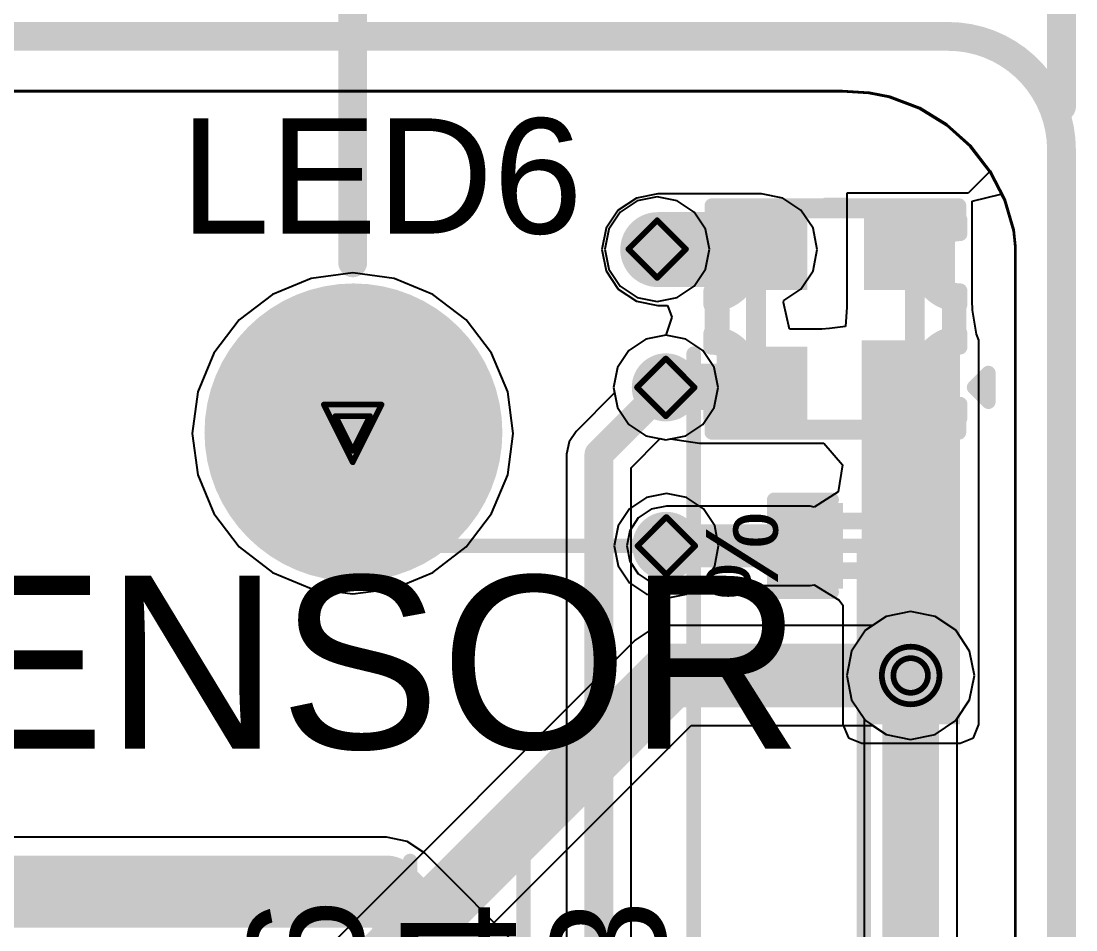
# Model space of a CAD drawing. Header units: millimetres. Extents: x -16 to 330, y -45 to 150.
# Drawn here: x 87.08 to 96.38, y 68.62 to 76.63 of the extents above; entities that cross this region are included whole.
import ezdxf

# ---------------------------------------------------------------- set-up
doc = ezdxf.new("R2010")
doc.units = ezdxf.units.MM
for name, color, linetype in [('BottomLayer', 5, 'Continuous'), ('BottomSolder', 6, 'Continuous'), ('DrillDrawing', 1, 'Continuous'), ('Mechanical1', 6, 'Continuous'), ('Mechanical13', 56, 'Continuous'), ('Mechanical2', 216, 'Continuous'), ('MidLayer1', 16, 'Continuous'), ('MidLayer2', 76, 'Continuous'), ('MultiLayer', 9, 'Continuous'), ('PadHoleLayer', 156, 'Continuous'), ('TopLayer', 1, 'Continuous'), ('TopOverlay', 2, 'Continuous'), ('TopPaste', 8, 'Continuous'), ('TopSolder', 216, 'Continuous'), ('ViaHoleLayer', 16, 'Continuous')]:
    doc.layers.add(name, color=color, linetype=linetype)
doc.styles.add('Arial', font='arial.ttf', dxfattribs={"height": 0.2})

# ---------------------------------------------------------------- blocks, each defined once
blk = doc.blocks.new('SK6812_EC20_141')
at = {"layer": 'TopLayer'}
for points in [[(-1.05, 0.95), (-0.25, 0.95), (-0.25, 0.25), (-1.05, 0.25)], [(0.25, 0.95), (1.05, 0.95), (1.05, 0.25), (0.25, 0.25)], [(-1.05, -0.25), (-0.25, -0.25), (-0.25, -0.95), (-1.05, -0.95)], [(0.25, -0.25), (1.05, -0.25), (1.05, -0.95), (0.25, -0.95)]]:
    blk.add_hatch(color=1, dxfattribs=at).paths.add_polyline_path(points)
at = {"layer": 'TopPaste'}
for points in [[(-1.05, 0.95), (-0.25, 0.95), (-0.25, 0.25), (-1.05, 0.25)], [(0.25, 0.95), (1.05, 0.95), (1.05, 0.25), (0.25, 0.25)], [(-1.05, -0.25), (-0.25, -0.25), (-0.25, -0.95), (-1.05, -0.95)], [(0.25, -0.25), (1.05, -0.25), (1.05, -0.95), (0.25, -0.95)]]:
    blk.add_hatch(color=8, dxfattribs=at).paths.add_polyline_path(points)
at = {"layer": 'TopSolder'}
for points in [[(-1.05, 0.95), (-0.25, 0.95), (-0.25, 0.25), (-1.05, 0.25)], [(0.25, 0.95), (1.05, 0.95), (1.05, 0.25), (0.25, 0.25)], [(-1.05, -0.25), (-0.25, -0.25), (-0.25, -0.95), (-1.05, -0.95)], [(0.25, -0.25), (1.05, -0.25), (1.05, -0.95), (0.25, -0.95)]]:
    blk.add_hatch(color=216, dxfattribs=at).paths.add_polyline_path(points)
at = {"layer": 'TopOverlay', "const_width": 0.127}
for points in [[(-0.0856, 1), (0.0762, 1)], [(-1, -0.0856), (-1, 0.0762)], [(1, -0.0856), (1, 0.0762)], [(1.2192, -0.6096), (1.3462, -0.4826)], [(1.3462, -0.7366), (1.3462, -0.4826)], [(1.2192, -0.6096), (1.3462, -0.7366)], [(-0.0856, -1), (0.0762, -1)]]:
    blk.add_lwpolyline(points, dxfattribs=at)
at = {"layer": 'TopOverlay', "const_width": 0.0635}
for points in [[(-0.1174, 1, 1), (-0.0539, 1, 1)], [(0.0445, 1, 1), (0.108, 1, 1)], [(-1.0317, 0.0762, 1), (-0.9682, 0.0762, 1)], [(0.9682, 0.0762, 1), (1.0317, 0.0762, 1)], [(-1.0317, -0.0856, 1), (-0.9682, -0.0856, 1)], [(0.9682, -0.0856, 1), (1.0317, -0.0856, 1)], [(1.3144, -0.4826, 1), (1.378, -0.4826, 1)], [(1.3144, -0.4826, 1), (1.378, -0.4826, 1)], [(1.1874, -0.6096, 1), (1.251, -0.6096, 1)], [(1.1874, -0.6096, 1), (1.251, -0.6096, 1)], [(1.3144, -0.7366, 1), (1.378, -0.7366, 1)], [(1.3144, -0.7366, 1), (1.378, -0.7366, 1)], [(-0.1174, -1, 1), (-0.0539, -1, 1)], [(0.0445, -1, 1), (0.108, -1, 1)]]:
    blk.add_lwpolyline(points, format="xyb", close=True, dxfattribs=at)
blk = doc.blocks.new('C___0402_155')
at = {"layer": 'TopLayer'}
for points in [[(-0.6985, -0.3175), (-0.6985, 0.3175), (-0.2413, 0.3175), (-0.2413, -0.3175)], [(0.2413, -0.3175), (0.2413, 0.3175), (0.6985, 0.3175), (0.6985, -0.3175)]]:
    blk.add_hatch(color=1, dxfattribs=at).paths.add_polyline_path(points)
at = {"layer": 'TopPaste'}
for points in [[(-0.6985, -0.3175), (-0.6985, 0.3175), (-0.2413, 0.3175), (-0.2413, -0.3175)], [(0.2413, -0.3175), (0.2413, 0.3175), (0.6985, 0.3175), (0.6985, -0.3175)]]:
    blk.add_hatch(color=8, dxfattribs=at).paths.add_polyline_path(points)
at = {"layer": 'TopSolder'}
for points in [[(-0.7585, -0.3775), (-0.7585, 0.3775), (-0.1813, 0.3775), (-0.1813, -0.3775)], [(0.1813, -0.3775), (0.1813, 0.3775), (0.7585, 0.3775), (0.7585, -0.3775)]]:
    blk.add_hatch(color=216, dxfattribs=at).paths.add_polyline_path(points)
at = {"layer": 'TopOverlay', "const_width": 0.127}
for points in [[(-0.7874, 0.4064), (-0.7874, -0.4064)], [(-0.2794, 0.4064), (-0.7874, 0.4064)], [(0.7874, 0.4064), (0.2794, 0.4064)], [(0.7874, 0.4064), (0.7874, -0.4064)], [(-0.2794, -0.4064), (-0.7874, -0.4064)], [(0.7874, -0.4064), (0.2794, -0.4064)]]:
    blk.add_lwpolyline(points, dxfattribs=at)
at = {"layer": 'TopOverlay', "const_width": 0.0635}
for points in [[(-0.8191, 0.4064, 1), (-0.7556, 0.4064, 1)], [(-0.8191, 0.4064, 1), (-0.7556, 0.4064, 1)], [(-0.3111, 0.4064, 1), (-0.2477, 0.4064, 1)], [(0.2477, 0.4064, 1), (0.3111, 0.4064, 1)], [(0.7556, 0.4064, 1), (0.8191, 0.4064, 1)], [(0.7556, 0.4064, 1), (0.8191, 0.4064, 1)], [(-0.8191, -0.4064, 1), (-0.7556, -0.4064, 1)], [(-0.8191, -0.4064, 1), (-0.7556, -0.4064, 1)], [(-0.3111, -0.4064, 1), (-0.2477, -0.4064, 1)], [(0.2477, -0.4064, 1), (0.3111, -0.4064, 1)], [(0.7556, -0.4064, 1), (0.8191, -0.4064, 1)], [(0.7556, -0.4064, 1), (0.8191, -0.4064, 1)]]:
    blk.add_lwpolyline(points, format="xyb", close=True, dxfattribs=at)

msp = doc.modelspace()

# ---------------------------------------------------------------- hatches: boundary and pattern name
at = {"layer": 'BottomLayer'}
h = msp.add_hatch(color=5, dxfattribs=at)
edge = h.paths.add_edge_path()
edge.add_arc((92.6846, 74.6252), 0.3, 0, 360)
h = msp.add_hatch(color=5, dxfattribs=at)
edge = h.paths.add_edge_path()
edge.add_arc((90, 73), 1.25, 0, 360)
h = msp.add_hatch(color=5, dxfattribs=at)
edge = h.paths.add_edge_path()
edge.add_arc((92.7608, 73.406), 0.3, 0, 360)
h = msp.add_hatch(color=5, dxfattribs=at)
edge = h.paths.add_edge_path()
edge.add_arc((92.7656, 72.0088), 0.3, 0, 360)
h = msp.add_hatch(color=5, dxfattribs=at)
edge = h.paths.add_edge_path()
edge.add_arc((94.9198, 70.866), 0.4, 0, 360)
at = {"layer": 'BottomSolder'}
h = msp.add_hatch(color=6, dxfattribs=at)
edge = h.paths.add_edge_path()
edge.add_arc((92.6846, 74.6252), 0.15, 0, 360)
h = msp.add_hatch(color=6, dxfattribs=at)
edge = h.paths.add_edge_path()
edge.add_arc((90, 73), 1.25, 0, 360)
h = msp.add_hatch(color=6, dxfattribs=at)
edge = h.paths.add_edge_path()
edge.add_arc((92.7608, 73.406), 0.15, 0, 360)
h = msp.add_hatch(color=6, dxfattribs=at)
edge = h.paths.add_edge_path()
edge.add_arc((92.7656, 72.0088), 0.15, 0, 360)
h = msp.add_hatch(color=6, dxfattribs=at)
edge = h.paths.add_edge_path()
edge.add_arc((94.9198, 70.866), 0.2, 0, 360)
at = {"layer": 'MidLayer1'}
h = msp.add_hatch(color=16, dxfattribs=at)
edge = h.paths.add_edge_path()
edge.add_arc((92.6846, 74.6252), 0.3, 0, 360)
h = msp.add_hatch(color=16, dxfattribs=at)
edge = h.paths.add_edge_path()
edge.add_arc((90, 73), 1.25, 0, 360)
h = msp.add_hatch(color=16, dxfattribs=at)
edge = h.paths.add_edge_path()
edge.add_arc((92.7608, 73.406), 0.3, 0, 360)
h = msp.add_hatch(color=16, dxfattribs=at)
edge = h.paths.add_edge_path()
edge.add_arc((92.7656, 72.0088), 0.3, 0, 360)
h = msp.add_hatch(color=16, dxfattribs=at)
edge = h.paths.add_edge_path()
edge.add_arc((94.9198, 70.866), 0.4, 0, 360)
at = {"layer": 'MidLayer2'}
h = msp.add_hatch(color=76, dxfattribs=at)
edge = h.paths.add_edge_path()
edge.add_arc((92.6846, 74.6252), 0.3, 0, 360)
h = msp.add_hatch(color=76, dxfattribs=at)
edge = h.paths.add_edge_path()
edge.add_arc((90, 73), 1.25, 0, 360)
h = msp.add_hatch(color=76, dxfattribs=at)
edge = h.paths.add_edge_path()
edge.add_arc((92.7608, 73.406), 0.3, 0, 360)
h = msp.add_hatch(color=76, dxfattribs=at)
edge = h.paths.add_edge_path()
edge.add_arc((92.7656, 72.0088), 0.3, 0, 360)
h = msp.add_hatch(color=76, dxfattribs=at)
edge = h.paths.add_edge_path()
edge.add_arc((94.9198, 70.866), 0.4, 0, 360)
at = {"layer": 'MultiLayer'}
h = msp.add_hatch(color=9, dxfattribs=at)
edge = h.paths.add_edge_path()
edge.add_arc((90, 73), 1.25, 0, 360)
at = {"layer": 'PadHoleLayer'}
h = msp.add_hatch(color=156, dxfattribs=at)
edge = h.paths.add_edge_path()
edge.add_arc((90, 73), 1.25, 0, 360)
at = {"layer": 'TopLayer'}
h = msp.add_hatch(color=1, dxfattribs=at)
edge = h.paths.add_edge_path()
edge.add_arc((92.6846, 74.6252), 0.3, 0, 360)
h = msp.add_hatch(color=1, dxfattribs=at)
edge = h.paths.add_edge_path()
edge.add_arc((90, 73), 1.25, 0, 360)
msp.add_hatch(color=1, dxfattribs=at).paths.add_polyline_path([(94.488, 70.4342), (95.3562, 70.4342), (95.3562, 73.8213), (94.488, 73.8213)])
h = msp.add_hatch(color=1, dxfattribs=at)
edge = h.paths.add_edge_path()
edge.add_arc((92.7608, 73.406), 0.3, 0, 360)
h = msp.add_hatch(color=1, dxfattribs=at)
edge = h.paths.add_edge_path()
edge.add_arc((92.7656, 72.0088), 0.3, 0, 360)
h = msp.add_hatch(color=1, dxfattribs=at)
edge = h.paths.add_edge_path()
edge.add_arc((94.9198, 70.866), 0.4, 0, 360)
at = {"layer": 'TopSolder'}
h = msp.add_hatch(color=216, dxfattribs=at)
edge = h.paths.add_edge_path()
edge.add_arc((92.6846, 74.6252), 0.15, 0, 360)
h = msp.add_hatch(color=216, dxfattribs=at)
edge = h.paths.add_edge_path()
edge.add_arc((90, 73), 1.25, 0, 360)
h = msp.add_hatch(color=216, dxfattribs=at)
edge = h.paths.add_edge_path()
edge.add_arc((92.7608, 73.406), 0.15, 0, 360)
h = msp.add_hatch(color=216, dxfattribs=at)
edge = h.paths.add_edge_path()
edge.add_arc((92.7656, 72.0088), 0.15, 0, 360)
h = msp.add_hatch(color=216, dxfattribs=at)
edge = h.paths.add_edge_path()
edge.add_arc((94.9198, 70.866), 0.2, 0, 360)
at = {"layer": 'ViaHoleLayer'}
h = msp.add_hatch(color=16, dxfattribs=at)
edge = h.paths.add_edge_path()
edge.add_arc((92.6846, 74.6252), 0.15, 0, 360)
h = msp.add_hatch(color=16, dxfattribs=at)
edge = h.paths.add_edge_path()
edge.add_arc((92.7608, 73.406), 0.15, 0, 360)
h = msp.add_hatch(color=16, dxfattribs=at)
edge = h.paths.add_edge_path()
edge.add_arc((92.7656, 72.0088), 0.15, 0, 360)
h = msp.add_hatch(color=16, dxfattribs=at)
edge = h.paths.add_edge_path()
edge.add_arc((94.9198, 70.866), 0.2, 0, 360)

# ---------------------------------------------------------------- linework, layer by layer
at = {"layer": 'BottomLayer'}
for p, q in [((17.2719, 76.0245), (94.3193, 76.0245)), ((94.3193, 76.0245), (94.3193, 76.0245)), ((94.3193, 76.0245), (94.3193, 76.0245)), ((94.3193, 76.0245), (94.3194, 76.0245)), ((94.3194, 76.0245), (94.5534, 76.0073)), ((94.5534, 76.0073), (94.7369, 75.9733)), ((94.7369, 75.9733), (94.9997, 75.8726)), ((94.9997, 75.8726), (95.2399, 75.7258)), ((95.2399, 75.7258), (95.4493, 75.5378)), ((95.4493, 75.5378), (95.6211, 75.3148)), ((95.6211, 75.3148), (95.7494, 75.0643)), ((95.7494, 75.0643), (95.8301, 74.7946)), ((95.8301, 74.7946), (95.8452, 74.6547)), ((95.8452, 74.6547), (95.8356, -11.4912)), ((90, 74.4145), (89.6339, 74.3663)), ((90.3661, 74.3663), (90, 74.4145)), ((89.6339, 74.3663), (89.2928, 74.225)), ((90.7073, 74.225), (90.3661, 74.3663)), ((89.2928, 74.225), (88.9998, 74.0002)), ((91.0002, 74.0002), (90.7073, 74.225)), ((88.9998, 74.0002), (88.775, 73.7072)), ((91.225, 73.7072), (91.0002, 74.0002)), ((92.7608, 73.8673), (92.5843, 73.8322)), ((92.9373, 73.8322), (92.7608, 73.8673)), ((92.5843, 73.8322), (92.4346, 73.7322)), ((93.0869, 73.7322), (92.9373, 73.8322)), ((88.775, 73.7072), (88.6337, 73.3661)), ((91.3663, 73.3661), (91.225, 73.7072)), ((92.4346, 73.7322), (92.3346, 73.5825)), ((93.1869, 73.5825), (93.0869, 73.7322)), ((92.3346, 73.5825), (92.2995, 73.406)), ((93.222, 73.406), (93.1869, 73.5825)), ((92.2995, 73.406), (92.3092, 73.3573)), ((93.1869, 73.2295), (93.222, 73.406)), ((88.6337, 73.3661), (88.5855, 73)), ((91.4145, 73), (91.3663, 73.3661)), ((92.3092, 73.3573), (91.9692, 73.0172)), ((93.0869, 73.0798), (93.1869, 73.2295)), ((91.9692, 73.0172), (91.9074, 72.9248)), ((92.9373, 72.9799), (93.0869, 73.0798)), ((88.5855, 73), (88.6337, 72.6339)), ((91.3663, 72.6339), (91.4145, 73)), ((91.9074, 72.9248), (91.8857, 72.8158)), ((92.4555, 72.6978), (92.7121, 72.9544)), ((92.7121, 72.9544), (92.7608, 72.9447)), ((92.7608, 72.9447), (92.9373, 72.9799)), ((91.8857, 72.8158), (91.8857, 72.8158)), ((91.8857, 72.8158), (91.8857, 61.174)), ((92.4555, 61.292), (92.4555, 72.6978)), ((88.6337, 72.6339), (88.775, 72.2927)), ((91.225, 72.2927), (91.3663, 72.6339)), ((88.775, 72.2927), (88.9998, 71.9998)), ((91.0002, 71.9998), (91.225, 72.2927)), ((88.9998, 71.9998), (89.2928, 71.775)), ((90.7073, 71.775), (91.0002, 71.9998)), ((89.2928, 71.775), (89.6339, 71.6337)), ((90.3661, 71.6337), (90.7073, 71.775)), ((89.6339, 71.6337), (90, 71.5855)), ((90, 71.5855), (90.3661, 71.6337)), ((94.7043, 71.3864), (94.5215, 71.2643)), ((94.9198, 71.4292), (94.7043, 71.3864)), ((95.1353, 71.3864), (94.9198, 71.4292)), ((95.318, 71.2643), (95.1353, 71.3864)), ((94.5215, 71.2643), (94.3994, 71.0815)), ((95.4401, 71.0815), (95.318, 71.2643)), ((94.3994, 71.0815), (94.3566, 70.866)), ((95.483, 70.866), (95.4401, 71.0815)), ((94.3566, 70.866), (94.3994, 70.6505)), ((95.4401, 70.6505), (95.483, 70.866)), ((94.3994, 70.6505), (94.5095, 70.4857)), ((95.3301, 70.4857), (95.4401, 70.6505)), ((94.5095, 70.4857), (94.5095, 67.2767)), ((95.3301, 67.1068), (95.3301, 70.4857))]:
    msp.add_line(p, q, dxfattribs=at)
for points, const_width in [([(92.1706, 72.8158), (92.7608, 73.406)], 0.254), ([(92.1706, 61.174), (92.1706, 72.8158)], 0.254), ([(94.9198, 67.1068), (94.9198, 70.866)], 0.5)]:
    msp.add_lwpolyline(points, dxfattribs=dict(at, const_width=const_width))
for points, const_width in [([(92.6973, 73.406, 1), (92.8243, 73.406, 1)], 0.127), ([(92.1071, 72.8158, 1), (92.2341, 72.8158, 1)], 0.127), ([(92.1071, 72.8158, 1), (92.2341, 72.8158, 1)], 0.127), ([(94.7948, 70.866, 1), (95.0448, 70.866, 1)], 0.25)]:
    msp.add_lwpolyline(points, format="xyb", close=True, dxfattribs=dict(at, const_width=const_width))
at = {"layer": 'DrillDrawing', "const_width": 0.0508}
for points in [[(92.4306, 74.6252), (92.6846, 74.8792)], [(92.6846, 74.8792), (92.9386, 74.6252)], [(92.4306, 74.6252), (92.6846, 74.3712)], [(92.6846, 74.3712), (92.9386, 74.6252)], [(92.5068, 73.406), (92.7608, 73.66)], [(92.7608, 73.66), (93.0148, 73.406)], [(92.5068, 73.406), (92.7608, 73.152)], [(92.7608, 73.152), (93.0148, 73.406)], [(89.746, 73.254), (90.254, 73.254)], [(89.746, 73.254), (90, 72.746)], [(90, 72.746), (90.254, 73.254)], [(89.8476, 73.1524), (90.1524, 73.1524)], [(89.8476, 73.1524), (90, 72.8476)], [(90, 72.8476), (90.1524, 73.1524)], [(92.5116, 72.0088), (92.7656, 72.2628)], [(92.7656, 72.2628), (93.0196, 72.0088)], [(92.5116, 72.0088), (92.7656, 71.7548)], [(92.7656, 71.7548), (93.0196, 72.0088)]]:
    msp.add_lwpolyline(points, dxfattribs=at)
at = {"layer": 'DrillDrawing'}
for points, const_width in [([(92.6719, 74.8792, 1), (92.6973, 74.8792, 1)], 0.0254), ([(92.6719, 74.8792, 1), (92.6973, 74.8792, 1)], 0.0254), ([(92.4179, 74.6252, 1), (92.4433, 74.6252, 1)], 0.0254), ([(92.4179, 74.6252, 1), (92.4433, 74.6252, 1)], 0.0254), ([(92.9259, 74.6252, 1), (92.9513, 74.6252, 1)], 0.0254), ([(92.9259, 74.6252, 1), (92.9513, 74.6252, 1)], 0.0254), ([(92.6719, 74.3712, 1), (92.6973, 74.3712, 1)], 0.0254), ([(92.6719, 74.3712, 1), (92.6973, 74.3712, 1)], 0.0254), ([(92.7481, 73.66, 1), (92.7735, 73.66, 1)], 0.0254), ([(92.7481, 73.66, 1), (92.7735, 73.66, 1)], 0.0254), ([(92.4941, 73.406, 1), (92.5195, 73.406, 1)], 0.0254), ([(92.4941, 73.406, 1), (92.5195, 73.406, 1)], 0.0254), ([(93.0021, 73.406, 1), (93.0275, 73.406, 1)], 0.0254), ([(93.0021, 73.406, 1), (93.0275, 73.406, 1)], 0.0254), ([(89.7333, 73.254, 1), (89.7587, 73.254, 1)], 0.0254), ([(89.7333, 73.254, 1), (89.7587, 73.254, 1)], 0.0254), ([(90.2413, 73.254, 1), (90.2667, 73.254, 1)], 0.0254), ([(90.2413, 73.254, 1), (90.2667, 73.254, 1)], 0.0254), ([(89.8349, 73.1524, 1), (89.8603, 73.1524, 1)], 0.0254), ([(89.8349, 73.1524, 1), (89.8603, 73.1524, 1)], 0.0254), ([(90.1397, 73.1524, 1), (90.1651, 73.1524, 1)], 0.0254), ([(90.1397, 73.1524, 1), (90.1651, 73.1524, 1)], 0.0254), ([(92.7481, 73.152, 1), (92.7735, 73.152, 1)], 0.0254), ([(92.7481, 73.152, 1), (92.7735, 73.152, 1)], 0.0254), ([(89.9873, 72.8476, 1), (90.0127, 72.8476, 1)], 0.0254), ([(89.9873, 72.8476, 1), (90.0127, 72.8476, 1)], 0.0254), ([(89.9873, 72.746, 1), (90.0127, 72.746, 1)], 0.0254), ([(89.9873, 72.746, 1), (90.0127, 72.746, 1)], 0.0254), ([(92.7529, 72.2628, 1), (92.7783, 72.2628, 1)], 0.0254), ([(92.7529, 72.2628, 1), (92.7783, 72.2628, 1)], 0.0254), ([(92.4989, 72.0088, 1), (92.5243, 72.0088, 1)], 0.0254), ([(92.4989, 72.0088, 1), (92.5243, 72.0088, 1)], 0.0254), ([(93.0069, 72.0088, 1), (93.0323, 72.0088, 1)], 0.0254), ([(93.0069, 72.0088, 1), (93.0323, 72.0088, 1)], 0.0254), ([(92.7529, 71.7548, 1), (92.7783, 71.7548, 1)], 0.0254), ([(92.7529, 71.7548, 1), (92.7783, 71.7548, 1)], 0.0254), ([(95.1738, 70.866, 1), (94.6658, 70.866, 1)], 0.0508), ([(95.0722, 70.866, 1), (94.7674, 70.866, 1)], 0.0508), ([(94.6531, 70.866, 1), (94.6785, 70.866, 1)], 0.0254), ([(94.7547, 70.866, 1), (94.7801, 70.866, 1)], 0.0254), ([(95.0595, 70.866, 1), (95.0849, 70.866, 1)], 0.0254), ([(95.1611, 70.866, 1), (95.1865, 70.866, 1)], 0.0254)]:
    msp.add_lwpolyline(points, format="xyb", close=True, dxfattribs=dict(at, const_width=const_width))
at = {"layer": 'Mechanical1', "const_width": 0.254}
for points in [[(96.25, 75.881), (96.25, 87.9694)], [(90, 74.504), (90, 85.4456)]]:
    msp.add_lwpolyline(points, dxfattribs=at)
at = {"layer": 'Mechanical1', "const_width": 0.127}
for points in [[(96.1865, 75.881, 1), (96.3135, 75.881, 1)], [(89.9365, 74.504, 1), (90.0635, 74.504, 1)]]:
    msp.add_lwpolyline(points, format="xyb", close=True, dxfattribs=at)
at = {"layer": 'Mechanical13', "const_width": 0.127}
for points in [[(53.8562, 76.5088), (95.2562, 76.5088)], [(96.2562, -12.4912), (96.2562, 75.5088)], [(93.1662, 75.0088), (95.3462, 75.0088)], [(93.1662, 74.8838), (93.1662, 75.0088)], [(93.5313, 75.0087), (94.9811, 75.0087)], [(93.5313, 75.0087), (93.5802, 74.9598)], [(93.5313, 73.0089), (93.5313, 75.0087)], [(94.9322, 74.9598), (94.9811, 75.0087)], [(94.9811, 73.5147), (94.9811, 75.0087)], [(95.3462, 74.8838), (95.3462, 75.0088)], [(93.5802, 74.9598), (94.9322, 74.9598)], [(93.5802, 73.0578), (93.5802, 74.9598)], [(94.9322, 73.0578), (94.9322, 74.9598)], [(93.1562, 74.8838), (93.1662, 74.8838)], [(93.1562, 74.7588), (93.1562, 74.8838)], [(95.3462, 74.8838), (95.3562, 74.8838)], [(95.3562, 74.7588), (95.3562, 74.8838)], [(93.1562, 74.1338), (93.1562, 74.2588)], [(95.3562, 74.1338), (95.3562, 74.2588)], [(93.1562, 74.1338), (93.1662, 74.1338)], [(93.1662, 73.8838), (93.1662, 74.1338)], [(95.3462, 74.1338), (95.3562, 74.1338)], [(95.3462, 73.8838), (95.3462, 74.1338)], [(93.1562, 73.8838), (93.1662, 73.8838)], [(93.1562, 73.7588), (93.1562, 73.8838)], [(95.3462, 73.8838), (95.3562, 73.8838)], [(95.3562, 73.7588), (95.3562, 73.8838)], [(93.0062, 65.7588), (93.0062, 73.7035)], [(93.0062, 65.7588), (93.0062, 73.7035)], [(94.9811, 73.0089), (94.9811, 73.5029)], [(93.1562, 73.1338), (93.1562, 73.2588)], [(95.3562, 73.1338), (95.3562, 73.2588)], [(93.1562, 73.1338), (93.1662, 73.1338)], [(93.1662, 73.0088), (93.1662, 73.1338)], [(93.5313, 73.0089), (93.5802, 73.0578)], [(93.5802, 73.0578), (94.9322, 73.0578)], [(94.9322, 73.0578), (94.9811, 73.0089)], [(95.3462, 73.1338), (95.3562, 73.1338)], [(95.3462, 73.0088), (95.3462, 73.1338)], [(93.1662, 73.0088), (95.3462, 73.0088)], [(93.5313, 73.0089), (94.9811, 73.0089)], [(93.0062, 64.7588), (93.0062, 72.7035)], [(93.0062, 64.7588), (93.0062, 72.7035)], [(94.0062, 72.2588), (94.2062, 72.2588)], [(94.0062, 72.2388), (94.0062, 72.2588)], [(94.0062, 72.2388), (95.0062, 72.2388)], [(94.0062, 71.7788), (94.0062, 72.2388)], [(94.2062, 72.2388), (94.2062, 72.2588)], [(94.2062, 71.7788), (94.2062, 72.2388)], [(94.2062, 72.2188), (94.8062, 72.2188)], [(94.8062, 72.2588), (95.0062, 72.2588)], [(94.8062, 72.2388), (94.8062, 72.2588)], [(94.8062, 71.7788), (94.8062, 72.2388)], [(95.0062, 72.2388), (95.0062, 72.2588)], [(95.0062, 71.7788), (95.0062, 72.2388)], [(90.5339, 72.0088), (94.5062, 72.0088)], [(90.5339, 72.0088), (94.5062, 72.0088)], [(94.5062, 64.0641), (94.5062, 72.0088)], [(94.5062, 64.0641), (94.5062, 72.0088)], [(94.0062, 71.7788), (95.0062, 71.7788)], [(94.0062, 71.7588), (94.0062, 71.7788)], [(94.0062, 71.7588), (94.2062, 71.7588)], [(94.2062, 71.7988), (94.8062, 71.7988)], [(94.2062, 71.7588), (94.2062, 71.7788)], [(94.8062, 71.7588), (94.8062, 71.7788)], [(94.8062, 71.7588), (95.0062, 71.7588)], [(95.0062, 71.7588), (95.0062, 71.7788)], [(93.0062, 63.7588), (93.0062, 71.7035)], [(93.0062, 63.7588), (93.0062, 71.7035)], [(93.0062, 62.7588), (93.0062, 70.7035)], [(93.0062, 62.7588), (93.0062, 70.7035)], [(90.5062, 65.2588), (90.5062, 69.2312)], [(90.5062, 65.2588), (90.5062, 69.2312)], [(91.5062, 65.2588), (91.5062, 69.2312)], [(91.5062, 65.2588), (91.5062, 69.2312)]]:
    msp.add_lwpolyline(points, dxfattribs=at)
at = {"layer": 'Mechanical13'}
for points, const_width in [([(95.2245, 76.5088, 1), (95.288, 76.5088, 1)], 0.0635), ([(95.2245, 76.5088, 1), (95.288, 76.5088, 1)], 0.0635), ([(96.2245, 75.5088, 1), (96.288, 75.5088, 1)], 0.0635), ([(96.2245, 75.5088, 1), (96.288, 75.5088, 1)], 0.0635), ([(93.1345, 75.0088, 1), (93.198, 75.0088, 1)], 0.0635), ([(93.1345, 75.0088, 1), (93.198, 75.0088, 1)], 0.0635), ([(93.4996, 75.0087, 1), (93.5631, 75.0087, 1)], 0.0635), ([(93.4996, 75.0087, 1), (93.5631, 75.0087, 1)], 0.0635), ([(93.4996, 75.0087, 1), (93.5631, 75.0087, 1)], 0.0635), ([(94.9494, 75.0087, 1), (95.0129, 75.0087, 1)], 0.0635), ([(94.9494, 75.0087, 1), (95.0129, 75.0087, 1)], 0.0635), ([(94.9494, 75.0087, 1), (95.0129, 75.0087, 1)], 0.0635), ([(95.3145, 75.0088, 1), (95.378, 75.0088, 1)], 0.0635), ([(95.3145, 75.0088, 1), (95.378, 75.0088, 1)], 0.0635), ([(93.5485, 74.9598, 1), (93.612, 74.9598, 1)], 0.0635), ([(93.5485, 74.9598, 1), (93.612, 74.9598, 1)], 0.0635), ([(93.5485, 74.9598, 1), (93.612, 74.9598, 1)], 0.0635), ([(94.9005, 74.9598, 1), (94.964, 74.9598, 1)], 0.0635), ([(94.9005, 74.9598, 1), (94.964, 74.9598, 1)], 0.0635), ([(94.9005, 74.9598, 1), (94.964, 74.9598, 1)], 0.0635), ([(93.1245, 74.8838, 1), (93.188, 74.8838, 1)], 0.0635), ([(93.1245, 74.8838, 1), (93.188, 74.8838, 1)], 0.0635), ([(93.1245, 74.8838, 1), (93.188, 74.8838, 1)], 0.0635), ([(93.1345, 74.8838, 1), (93.198, 74.8838, 1)], 0.0635), ([(93.1345, 74.8838, 1), (93.198, 74.8838, 1)], 0.0635), ([(95.3145, 74.8838, 1), (95.378, 74.8838, 1)], 0.0635), ([(95.3145, 74.8838, 1), (95.378, 74.8838, 1)], 0.0635), ([(95.3245, 74.8838, 1), (95.388, 74.8838, 1)], 0.0635), ([(95.3245, 74.8838, 1), (95.388, 74.8838, 1)], 0.0635), ([(95.3245, 74.8838, 1), (95.388, 74.8838, 1)], 0.0635), ([(93.1245, 74.7588, 1), (93.188, 74.7588, 1)], 0.0635), ([(93.1245, 74.7588, 1), (93.188, 74.7588, 1)], 0.0635), ([(95.3245, 74.7588, 1), (95.388, 74.7588, 1)], 0.0635), ([(95.3245, 74.7588, 1), (95.388, 74.7588, 1)], 0.0635), ([(91.2562, 73.0088, 1), (88.7562, 73.0088, 1)], 0.127), ([(93.1245, 74.2588, 1), (93.188, 74.2588, 1)], 0.0635), ([(93.1245, 74.2588, 1), (93.188, 74.2588, 1)], 0.0635), ([(95.3245, 74.2588, 1), (95.388, 74.2588, 1)], 0.0635), ([(95.3245, 74.2588, 1), (95.388, 74.2588, 1)], 0.0635), ([(93.1245, 74.1338, 1), (93.188, 74.1338, 1)], 0.0635), ([(93.1245, 74.1338, 1), (93.188, 74.1338, 1)], 0.0635), ([(93.1245, 74.1338, 1), (93.188, 74.1338, 1)], 0.0635), ([(93.1345, 74.1338, 1), (93.198, 74.1338, 1)], 0.0635), ([(93.1345, 74.1338, 1), (93.198, 74.1338, 1)], 0.0635), ([(95.3145, 74.1338, 1), (95.378, 74.1338, 1)], 0.0635), ([(95.3145, 74.1338, 1), (95.378, 74.1338, 1)], 0.0635), ([(95.3245, 74.1338, 1), (95.388, 74.1338, 1)], 0.0635), ([(95.3245, 74.1338, 1), (95.388, 74.1338, 1)], 0.0635), ([(95.3245, 74.1338, 1), (95.388, 74.1338, 1)], 0.0635), ([(93.1245, 73.8838, 1), (93.188, 73.8838, 1)], 0.0635), ([(93.1245, 73.8838, 1), (93.188, 73.8838, 1)], 0.0635), ([(93.1245, 73.8838, 1), (93.188, 73.8838, 1)], 0.0635), ([(93.1345, 73.8838, 1), (93.198, 73.8838, 1)], 0.0635), ([(93.1345, 73.8838, 1), (93.198, 73.8838, 1)], 0.0635), ([(95.3145, 73.8838, 1), (95.378, 73.8838, 1)], 0.0635), ([(95.3145, 73.8838, 1), (95.378, 73.8838, 1)], 0.0635), ([(95.3145, 73.8838, 1), (95.378, 73.8838, 1)], 0.0635), ([(95.3245, 73.8838, 1), (95.388, 73.8838, 1)], 0.0635), ([(95.3245, 73.8838, 1), (95.388, 73.8838, 1)], 0.0635), ([(92.9745, 73.7035, 1), (93.038, 73.7035, 1)], 0.0635), ([(92.9745, 73.7035, 1), (93.038, 73.7035, 1)], 0.0635), ([(93.1245, 73.7588, 1), (93.188, 73.7588, 1)], 0.0635), ([(93.1245, 73.7588, 1), (93.188, 73.7588, 1)], 0.0635), ([(95.3245, 73.7588, 1), (95.388, 73.7588, 1)], 0.0635), ([(95.3245, 73.7588, 1), (95.388, 73.7588, 1)], 0.0635), ([(94.9494, 73.5147, 1), (95.0129, 73.5147, 1)], 0.0635), ([(94.9494, 73.5029, 1), (95.0129, 73.5029, 1)], 0.0635), ([(93.1245, 73.2588, 1), (93.188, 73.2588, 1)], 0.0635), ([(93.1245, 73.2588, 1), (93.188, 73.2588, 1)], 0.0635), ([(95.3245, 73.2588, 1), (95.388, 73.2588, 1)], 0.0635), ([(95.3245, 73.2588, 1), (95.388, 73.2588, 1)], 0.0635), ([(93.1245, 73.1338, 1), (93.188, 73.1338, 1)], 0.0635), ([(93.1245, 73.1338, 1), (93.188, 73.1338, 1)], 0.0635), ([(93.1245, 73.1338, 1), (93.188, 73.1338, 1)], 0.0635), ([(93.1345, 73.1338, 1), (93.198, 73.1338, 1)], 0.0635), ([(93.1345, 73.1338, 1), (93.198, 73.1338, 1)], 0.0635), ([(93.5485, 73.0578, 1), (93.612, 73.0578, 1)], 0.0635), ([(93.5485, 73.0578, 1), (93.612, 73.0578, 1)], 0.0635), ([(93.5485, 73.0578, 1), (93.612, 73.0578, 1)], 0.0635), ([(94.9005, 73.0578, 1), (94.964, 73.0578, 1)], 0.0635), ([(94.9005, 73.0578, 1), (94.964, 73.0578, 1)], 0.0635), ([(94.9005, 73.0578, 1), (94.964, 73.0578, 1)], 0.0635), ([(95.3145, 73.1338, 1), (95.378, 73.1338, 1)], 0.0635), ([(95.3145, 73.1338, 1), (95.378, 73.1338, 1)], 0.0635), ([(95.3145, 73.1338, 1), (95.378, 73.1338, 1)], 0.0635), ([(95.3245, 73.1338, 1), (95.388, 73.1338, 1)], 0.0635), ([(95.3245, 73.1338, 1), (95.388, 73.1338, 1)], 0.0635), ([(88.7245, 73.0088, 1), (88.788, 73.0088, 1)], 0.0635), ([(91.2245, 73.0088, 1), (91.288, 73.0088, 1)], 0.0635), ([(93.1345, 73.0088, 1), (93.198, 73.0088, 1)], 0.0635), ([(93.1345, 73.0088, 1), (93.198, 73.0088, 1)], 0.0635), ([(93.4996, 73.0089, 1), (93.5631, 73.0089, 1)], 0.0635), ([(93.4996, 73.0089, 1), (93.5631, 73.0089, 1)], 0.0635), ([(93.4996, 73.0089, 1), (93.5631, 73.0089, 1)], 0.0635), ([(94.9494, 73.0089, 1), (95.0129, 73.0089, 1)], 0.0635), ([(94.9494, 73.0089, 1), (95.0129, 73.0089, 1)], 0.0635), ([(94.9494, 73.0089, 1), (95.0129, 73.0089, 1)], 0.0635), ([(95.3145, 73.0088, 1), (95.378, 73.0088, 1)], 0.0635), ([(95.3145, 73.0088, 1), (95.378, 73.0088, 1)], 0.0635), ([(92.9745, 72.7035, 1), (93.038, 72.7035, 1)], 0.0635), ([(92.9745, 72.7035, 1), (93.038, 72.7035, 1)], 0.0635), ([(93.9745, 72.2588, 1), (94.038, 72.2588, 1)], 0.0635), ([(93.9745, 72.2588, 1), (94.038, 72.2588, 1)], 0.0635), ([(93.9745, 72.2388, 1), (94.038, 72.2388, 1)], 0.0635), ([(93.9745, 72.2388, 1), (94.038, 72.2388, 1)], 0.0635), ([(93.9745, 72.2388, 1), (94.038, 72.2388, 1)], 0.0635), ([(94.1745, 72.2588, 1), (94.238, 72.2588, 1)], 0.0635), ([(94.1745, 72.2588, 1), (94.238, 72.2588, 1)], 0.0635), ([(94.1745, 72.2388, 1), (94.238, 72.2388, 1)], 0.0635), ([(94.1745, 72.2388, 1), (94.238, 72.2388, 1)], 0.0635), ([(94.1745, 72.2188, 1), (94.238, 72.2188, 1)], 0.0635), ([(94.7745, 72.2588, 1), (94.838, 72.2588, 1)], 0.0635), ([(94.7745, 72.2588, 1), (94.838, 72.2588, 1)], 0.0635), ([(94.7745, 72.2388, 1), (94.838, 72.2388, 1)], 0.0635), ([(94.7745, 72.2388, 1), (94.838, 72.2388, 1)], 0.0635), ([(94.7745, 72.2188, 1), (94.838, 72.2188, 1)], 0.0635), ([(94.9745, 72.2588, 1), (95.038, 72.2588, 1)], 0.0635), ([(94.9745, 72.2588, 1), (95.038, 72.2588, 1)], 0.0635), ([(94.9745, 72.2388, 1), (95.038, 72.2388, 1)], 0.0635), ([(94.9745, 72.2388, 1), (95.038, 72.2388, 1)], 0.0635), ([(94.9745, 72.2388, 1), (95.038, 72.2388, 1)], 0.0635), ([(90.5021, 72.0088, 1), (90.5656, 72.0088, 1)], 0.0635), ([(90.5021, 72.0088, 1), (90.5656, 72.0088, 1)], 0.0635), ([(94.5094, 72.0088, 1), (94.5031, 72.0088, 1)], 0.127), ([(94.5094, 72.0088, 1), (94.5031, 72.0088, 1)], 0.127), ([(94.4713, 72.0088, 1), (94.5348, 72.0088, 1)], 0.0635), ([(94.4713, 72.0088, 1), (94.5348, 72.0088, 1)], 0.0635), ([(94.4745, 72.0088, 1), (94.538, 72.0088, 1)], 0.0635), ([(94.4745, 72.0088, 1), (94.538, 72.0088, 1)], 0.0635), ([(94.4745, 72.0088, 1), (94.538, 72.0088, 1)], 0.0635), ([(94.4745, 72.0088, 1), (94.538, 72.0088, 1)], 0.0635), ([(94.4777, 72.0088, 1), (94.5412, 72.0088, 1)], 0.0635), ([(94.4777, 72.0088, 1), (94.5412, 72.0088, 1)], 0.0635), ([(93.9745, 71.7788, 1), (94.038, 71.7788, 1)], 0.0635), ([(93.9745, 71.7788, 1), (94.038, 71.7788, 1)], 0.0635), ([(93.9745, 71.7788, 1), (94.038, 71.7788, 1)], 0.0635), ([(93.9745, 71.7588, 1), (94.038, 71.7588, 1)], 0.0635), ([(93.9745, 71.7588, 1), (94.038, 71.7588, 1)], 0.0635), ([(94.1745, 71.7988, 1), (94.238, 71.7988, 1)], 0.0635), ([(94.1745, 71.7788, 1), (94.238, 71.7788, 1)], 0.0635), ([(94.1745, 71.7788, 1), (94.238, 71.7788, 1)], 0.0635), ([(94.1745, 71.7588, 1), (94.238, 71.7588, 1)], 0.0635), ([(94.1745, 71.7588, 1), (94.238, 71.7588, 1)], 0.0635), ([(94.7745, 71.7988, 1), (94.838, 71.7988, 1)], 0.0635), ([(94.7745, 71.7788, 1), (94.838, 71.7788, 1)], 0.0635), ([(94.7745, 71.7788, 1), (94.838, 71.7788, 1)], 0.0635), ([(94.7745, 71.7588, 1), (94.838, 71.7588, 1)], 0.0635), ([(94.7745, 71.7588, 1), (94.838, 71.7588, 1)], 0.0635), ([(94.9745, 71.7788, 1), (95.038, 71.7788, 1)], 0.0635), ([(94.9745, 71.7788, 1), (95.038, 71.7788, 1)], 0.0635), ([(94.9745, 71.7788, 1), (95.038, 71.7788, 1)], 0.0635), ([(94.9745, 71.7588, 1), (95.038, 71.7588, 1)], 0.0635), ([(94.9745, 71.7588, 1), (95.038, 71.7588, 1)], 0.0635), ([(92.9745, 71.7035, 1), (93.038, 71.7035, 1)], 0.0635), ([(92.9745, 71.7035, 1), (93.038, 71.7035, 1)], 0.0635), ([(92.9745, 70.7035, 1), (93.038, 70.7035, 1)], 0.0635), ([(92.9745, 70.7035, 1), (93.038, 70.7035, 1)], 0.0635), ([(90.4745, 69.2312, 1), (90.538, 69.2312, 1)], 0.0635), ([(90.4745, 69.2312, 1), (90.538, 69.2312, 1)], 0.0635), ([(91.4745, 69.2312, 1), (91.538, 69.2312, 1)], 0.0635), ([(91.4745, 69.2312, 1), (91.538, 69.2312, 1)], 0.0635)]:
    msp.add_lwpolyline(points, format="xyb", close=True, dxfattribs=dict(at, const_width=const_width))
at = {"layer": 'Mechanical13', "const_width": 0.127}
for points in [[(95.2562, 76.5088, -0.414214), (96.2562, 75.5088)], [(93.1562, 74.8838, -1), (93.1562, 74.1338)], [(95.3562, 74.1338, -1), (95.3562, 74.8838)], [(93.1562, 74.7588, -1), (93.1562, 74.2588)], [(95.3562, 74.2588, -1), (95.3562, 74.7588)], [(93.1562, 73.8838, -1), (93.1562, 73.1338)], [(95.3462, 73.1338, -0.973689), (95.3462, 73.8838)], [(93.1562, 73.7588, -1), (93.1562, 73.2588)], [(95.3562, 73.2588, -1), (95.3562, 73.7588)]]:
    msp.add_lwpolyline(points, format="xyb", dxfattribs=at)
at = {"layer": 'Mechanical2', "const_width": 0.254}
for points in [[(-2.75, 76.5), (95.25, 76.5)], [(96.25, -12.5), (96.25, 75.5)]]:
    msp.add_lwpolyline(points, dxfattribs=at)
at = {"layer": 'Mechanical2', "const_width": 0.127}
for points in [[(95.1865, 76.5, 1), (95.3135, 76.5, 1)], [(95.1865, 76.5, 1), (95.3135, 76.5, 1)], [(96.1865, 75.5, 1), (96.3135, 75.5, 1)], [(96.1865, 75.5, 1), (96.3135, 75.5, 1)]]:
    msp.add_lwpolyline(points, format="xyb", close=True, dxfattribs=at)
at = {"layer": 'Mechanical2', "const_width": 0.254}
msp.add_lwpolyline([(95.25, 76.5, -0.414214), (96.25, 75.5)], format="xyb", dxfattribs=at)
at = {"layer": 'MidLayer1'}
for p, q in [((38.4306, 76.0157), (94.3131, 76.0157)), ((94.3131, 76.0157), (94.3131, 76.0157)), ((94.3131, 76.0157), (94.3131, 76.0157)), ((94.3131, 76.0157), (94.3131, 76.0157)), ((94.3131, 76.0157), (94.5471, 75.9985)), ((94.5471, 75.9985), (94.7306, 75.9645)), ((94.7306, 75.9645), (94.9935, 75.8638)), ((94.9935, 75.8638), (95.2336, 75.717)), ((95.2336, 75.717), (95.4431, 75.529)), ((95.4431, 75.529), (95.6149, 75.306)), ((95.6149, 75.306), (95.7432, 75.0555)), ((92.6846, 75.0865), (92.5081, 75.0514)), ((92.8611, 75.0514), (92.6846, 75.0865)), ((92.5081, 75.0514), (92.3584, 74.9514)), ((93.0107, 74.9514), (92.8611, 75.0514)), ((95.7432, 75.0555), (95.8238, 74.7858)), ((92.3584, 74.9514), (92.2584, 74.8017)), ((93.1107, 74.8017), (93.0107, 74.9514)), ((92.2584, 74.8017), (92.2233, 74.6252)), ((93.1458, 74.6252), (93.1107, 74.8017)), ((95.8238, 74.7858), (95.8389, 74.6459)), ((92.2233, 74.6252), (92.2584, 74.4487)), ((93.1107, 74.4487), (93.1458, 74.6252)), ((95.8389, 74.6459), (95.8294, -11.5)), ((90, 74.4145), (89.6339, 74.3663)), ((90.3661, 74.3663), (90, 74.4145)), ((92.2584, 74.4487), (92.3584, 74.299)), ((93.0107, 74.299), (93.1107, 74.4487)), ((89.6339, 74.3663), (89.2928, 74.225)), ((90.7073, 74.225), (90.3661, 74.3663)), ((92.3584, 74.299), (92.5081, 74.1991)), ((92.8611, 74.1991), (93.0107, 74.299)), ((89.2928, 74.225), (88.9998, 74.0002)), ((91.0002, 74.0002), (90.7073, 74.225)), ((92.5081, 74.1991), (92.6846, 74.1639)), ((92.6846, 74.1639), (92.8611, 74.1991)), ((88.9998, 74.0002), (88.775, 73.7072)), ((91.225, 73.7072), (91.0002, 74.0002)), ((92.7608, 73.8673), (92.5843, 73.8322)), ((92.9373, 73.8322), (92.7608, 73.8673)), ((92.5843, 73.8322), (92.4346, 73.7322)), ((93.0869, 73.7322), (92.9373, 73.8322)), ((88.775, 73.7072), (88.6337, 73.3661)), ((91.3663, 73.3661), (91.225, 73.7072)), ((92.4346, 73.7322), (92.3346, 73.5825)), ((93.1869, 73.5825), (93.0869, 73.7322)), ((92.3346, 73.5825), (92.2995, 73.406)), ((93.222, 73.406), (93.1869, 73.5825)), ((92.2995, 73.406), (92.3346, 73.2295)), ((93.1869, 73.2295), (93.222, 73.406)), ((88.6337, 73.3661), (88.5855, 73)), ((91.4145, 73), (91.3663, 73.3661)), ((92.3346, 73.2295), (92.4346, 73.0798)), ((93.0869, 73.0798), (93.1869, 73.2295)), ((92.4346, 73.0798), (92.5843, 72.9799)), ((92.9373, 72.9799), (93.0869, 73.0798)), ((88.5855, 73), (88.6337, 72.6339)), ((91.3663, 72.6339), (91.4145, 73)), ((92.5843, 72.9799), (92.7608, 72.9447)), ((92.7608, 72.9447), (92.9373, 72.9799)), ((88.6337, 72.6339), (88.775, 72.2927)), ((91.225, 72.2927), (91.3663, 72.6339)), ((92.7656, 72.4701), (92.5891, 72.435)), ((92.9421, 72.435), (92.7656, 72.4701)), ((92.5891, 72.435), (92.4394, 72.335)), ((93.0917, 72.335), (92.9421, 72.435)), ((88.775, 72.2927), (88.9998, 71.9998)), ((91.0002, 71.9998), (91.225, 72.2927)), ((92.4394, 72.335), (92.3394, 72.1853)), ((93.1917, 72.1853), (93.0917, 72.335)), ((92.3394, 72.1853), (92.3043, 72.0088)), ((93.2268, 72.0088), (93.1917, 72.1853)), ((88.9998, 71.9998), (89.2928, 71.775)), ((90.7073, 71.775), (91.0002, 71.9998)), ((92.3043, 72.0088), (92.3394, 71.8323)), ((93.1917, 71.8323), (93.2268, 72.0088)), ((92.3394, 71.8323), (92.4394, 71.6826)), ((93.0917, 71.6826), (93.1917, 71.8323)), ((89.2928, 71.775), (89.6339, 71.6337)), ((90.3661, 71.6337), (90.7073, 71.775)), ((89.6339, 71.6337), (90, 71.5855)), ((90, 71.5855), (90.3661, 71.6337)), ((92.4394, 71.6826), (92.5891, 71.5827)), ((92.9421, 71.5827), (93.0917, 71.6826)), ((92.5891, 71.5827), (92.7656, 71.5475)), ((92.7656, 71.5475), (92.9421, 71.5827)), ((94.7043, 71.3864), (94.5215, 71.2643)), ((94.9198, 71.4292), (94.7043, 71.3864)), ((95.1353, 71.3864), (94.9198, 71.4292)), ((95.318, 71.2643), (95.1353, 71.3864)), ((94.5215, 71.2643), (94.3994, 71.0815)), ((95.4401, 71.0815), (95.318, 71.2643)), ((94.3994, 71.0815), (94.3566, 70.866)), ((95.483, 70.866), (95.4401, 71.0815)), ((94.3566, 70.866), (94.3994, 70.6505)), ((95.4401, 70.6505), (95.483, 70.866)), ((94.3994, 70.6505), (94.5215, 70.4678)), ((95.318, 70.4678), (95.4401, 70.6505)), ((94.5215, 70.4678), (94.7043, 70.3457)), ((95.1353, 70.3457), (95.318, 70.4678)), ((94.7043, 70.3457), (94.9198, 70.3028)), ((94.9198, 70.3028), (95.1353, 70.3457))]:
    msp.add_line(p, q, dxfattribs=at)
at = {"layer": 'MidLayer2'}
for p, q in [((-0.6433, 76.0157), (94.3131, 76.0157)), ((94.3131, 76.0157), (94.3131, 76.0157)), ((94.3131, 76.0157), (94.3131, 76.0157)), ((94.3131, 76.0157), (94.3131, 76.0157)), ((94.3131, 76.0157), (94.5471, 75.9985)), ((94.5471, 75.9985), (94.7306, 75.9645)), ((94.7306, 75.9645), (94.9935, 75.8638)), ((94.9935, 75.8638), (95.2336, 75.717)), ((95.2336, 75.717), (95.4431, 75.529)), ((95.4431, 75.529), (95.6149, 75.306)), ((95.6149, 75.306), (95.7432, 75.0555)), ((95.7432, 75.0555), (95.8238, 74.7858)), ((95.8238, 74.7858), (95.8389, 74.6459)), ((95.8389, 74.6459), (95.8294, -11.5)), ((90, 74.4145), (89.6339, 74.3663)), ((90.3661, 74.3663), (90, 74.4145)), ((89.6339, 74.3663), (89.2928, 74.225)), ((90.7073, 74.225), (90.3661, 74.3663)), ((89.2928, 74.225), (88.9998, 74.0002)), ((91.0002, 74.0002), (90.7073, 74.225)), ((88.9998, 74.0002), (88.775, 73.7072)), ((91.225, 73.7072), (91.0002, 74.0002)), ((92.7608, 73.8673), (92.5843, 73.8322)), ((92.9373, 73.8322), (92.7608, 73.8673)), ((92.5843, 73.8322), (92.4346, 73.7322)), ((93.0869, 73.7322), (92.9373, 73.8322)), ((88.775, 73.7072), (88.6337, 73.3661)), ((91.3663, 73.3661), (91.225, 73.7072)), ((92.4346, 73.7322), (92.3346, 73.5825)), ((93.1869, 73.5825), (93.0869, 73.7322)), ((92.3346, 73.5825), (92.2995, 73.406)), ((93.222, 73.406), (93.1869, 73.5825)), ((92.2995, 73.406), (92.3346, 73.2295)), ((93.1869, 73.2295), (93.222, 73.406)), ((88.6337, 73.3661), (88.5855, 73)), ((91.4145, 73), (91.3663, 73.3661)), ((92.3346, 73.2295), (92.4346, 73.0798)), ((93.0869, 73.0798), (93.1869, 73.2295)), ((92.4346, 73.0798), (92.5843, 72.9799)), ((92.9373, 72.9799), (93.0869, 73.0798)), ((88.5855, 73), (88.6337, 72.6339)), ((91.3663, 72.6339), (91.4145, 73)), ((92.5843, 72.9799), (92.7608, 72.9447)), ((92.7608, 72.9447), (92.9373, 72.9799)), ((88.6337, 72.6339), (88.775, 72.2927)), ((91.225, 72.2927), (91.3663, 72.6339)), ((88.775, 72.2927), (88.9998, 71.9998)), ((91.0002, 71.9998), (91.225, 72.2927)), ((88.9998, 71.9998), (89.2928, 71.775)), ((90.7073, 71.775), (91.0002, 71.9998)), ((89.2928, 71.775), (89.6339, 71.6337)), ((90.3661, 71.6337), (90.7073, 71.775)), ((89.6339, 71.6337), (90, 71.5855)), ((90, 71.5855), (90.3661, 71.6337)), ((94.7043, 71.3864), (94.5844, 71.3063)), ((94.9198, 71.4292), (94.7043, 71.3864)), ((95.1353, 71.3864), (94.9198, 71.4292)), ((95.318, 71.2643), (95.1353, 71.3864)), ((92.633, 71.2728), (92.4902, 71.1773)), ((92.8015, 71.3063), (92.633, 71.2728)), ((94.5844, 71.3063), (92.8015, 71.3063)), ((95.4401, 71.0815), (95.318, 71.2643)), ((92.4902, 71.1773), (83.707, 62.3941)), ((95.483, 70.866), (95.4401, 71.0815)), ((95.4401, 70.6505), (95.483, 70.866)), ((95.318, 70.4678), (95.4401, 70.6505)), ((84.3296, 61.7715), (92.9839, 70.4258)), ((92.9839, 70.4258), (94.5844, 70.4258)), ((94.5844, 70.4258), (94.7043, 70.3457)), ((95.1353, 70.3457), (95.318, 70.4678)), ((94.7043, 70.3457), (94.9198, 70.3028)), ((94.9198, 70.3028), (95.1353, 70.3457))]:
    msp.add_line(p, q, dxfattribs=at)
at = {"layer": 'MidLayer2', "const_width": 0.5588}
for points in [[(83.7811, 61.8456), (92.8015, 70.866)], [(92.8015, 70.866), (94.9198, 70.866)]]:
    msp.add_lwpolyline(points, dxfattribs=at)
at = {"layer": 'MidLayer2', "const_width": 0.2794}
for points in [[(92.6618, 70.866, 1), (92.9412, 70.866, 1)], [(92.6618, 70.866, 1), (92.9412, 70.866, 1)], [(94.7801, 70.866, 1), (95.0595, 70.866, 1)]]:
    msp.add_lwpolyline(points, format="xyb", close=True, dxfattribs=at)
at = {"layer": 'TopLayer'}
for p, q in [((-0.6433, 76.0157), (94.3131, 76.0157)), ((94.3131, 76.0157), (94.3131, 76.0157)), ((94.3131, 76.0157), (94.3131, 76.0157)), ((94.3131, 76.0157), (94.3131, 76.0157)), ((94.3131, 76.0157), (94.5471, 75.9985)), ((94.5471, 75.9985), (94.7306, 75.9645)), ((94.7306, 75.9645), (94.9935, 75.8638)), ((94.9935, 75.8638), (95.2336, 75.717)), ((95.2336, 75.717), (95.4431, 75.529)), ((95.4431, 75.529), (95.6149, 75.306)), ((95.6149, 75.306), (95.4258, 75.118)), ((92.5011, 75.075), (92.3415, 74.9683)), ((92.6894, 75.1125), (92.5011, 75.075)), ((93.6046, 75.1125), (92.6894, 75.1125)), ((93.7929, 75.075), (93.6046, 75.1125)), ((93.9525, 74.9683), (93.7929, 75.075)), ((95.2369, 75.118), (94.357, 75.118)), ((94.357, 75.118), (94.357, 74.2069)), ((95.4258, 75.118), (95.2369, 75.118)), ((95.4618, 75.0477), (95.7158, 75.109)), ((95.7158, 75.109), (95.7432, 75.0555)), ((95.4618, 74.8791), (95.4618, 75.0477)), ((95.7432, 75.0555), (95.8238, 74.7858)), ((92.3415, 74.9683), (92.2348, 74.8087)), ((94.0592, 74.8087), (93.9525, 74.9683)), ((95.4618, 74.8789), (95.4618, 74.8791)), ((95.4618, 74.8791), (95.4618, 74.8791)), ((95.4618, 74.1726), (95.4618, 74.8789)), ((92.2348, 74.8087), (92.1973, 74.6204)), ((94.0966, 74.6204), (94.0592, 74.8087)), ((95.8238, 74.7858), (95.8389, 74.6459)), ((92.1973, 74.6204), (92.2348, 74.4321)), ((94.0592, 74.4321), (94.0966, 74.6204)), ((95.8389, 74.6459), (95.8376, 62.211)), ((90, 74.4145), (89.6339, 74.3663)), ((90.3661, 74.3663), (90, 74.4145)), ((92.2348, 74.4321), (92.3415, 74.2725)), ((93.9525, 74.2725), (94.0592, 74.4321)), ((89.6339, 74.3663), (89.2928, 74.225)), ((90.7073, 74.225), (90.3661, 74.3663)), ((92.3415, 74.2725), (92.5011, 74.1658)), ((93.8022, 74.172), (93.9525, 74.2725)), ((89.2928, 74.225), (88.9998, 74.0002)), ((91.0002, 74.0002), (90.7073, 74.225)), ((92.5011, 74.1658), (92.6894, 74.1284)), ((93.7982, 74.1529), (93.8022, 74.172)), ((93.8517, 73.918), (93.7982, 74.1529)), ((94.357, 74.2069), (94.357, 74.1132)), ((95.4658, 74.0875), (95.4618, 74.1726)), ((92.6894, 74.1284), (92.777, 74.1284)), ((92.777, 74.1284), (92.8136, 74.0243)), ((94.357, 74.1132), (94.3463, 73.9431)), ((95.4991, 73.8747), (95.4658, 74.0875)), ((88.9998, 74.0002), (88.775, 73.7072)), ((91.225, 73.7072), (91.0002, 74.0002)), ((92.8136, 74.0243), (92.7608, 73.8673)), ((92.7608, 73.8673), (92.5843, 73.8322)), ((94.0884, 73.918), (93.8517, 73.918)), ((94.1367, 73.918), (94.0884, 73.918)), ((94.2034, 73.9237), (94.1367, 73.918)), ((94.3463, 73.9431), (94.2034, 73.9237)), ((95.5212, 73.8213), (95.4991, 73.8747)), ((92.5843, 73.8322), (92.4346, 73.7322)), ((95.5212, 70.4342), (95.5212, 73.8213)), ((88.775, 73.7072), (88.6337, 73.3661)), ((91.3663, 73.3661), (91.225, 73.7072)), ((92.4346, 73.7322), (92.3346, 73.5825)), ((92.3346, 73.5825), (92.2995, 73.406)), ((92.2995, 73.406), (92.3346, 73.2295)), ((88.6337, 73.3661), (88.5855, 73)), ((91.4145, 73), (91.3663, 73.3661)), ((92.3346, 73.2295), (92.4346, 73.0798)), ((92.4346, 73.0798), (92.5843, 72.9799)), ((88.5855, 73), (88.6337, 72.6339)), ((91.3663, 72.6339), (91.4145, 73)), ((92.5843, 72.9799), (92.7608, 72.9447)), ((92.7608, 72.9447), (92.803, 72.9531)), ((92.803, 72.9531), (93.057, 72.9132)), ((93.057, 72.9132), (93.057, 72.9132)), ((93.057, 72.9132), (94.069, 72.9132)), ((94.069, 72.9132), (94.1545, 72.9132)), ((94.1545, 72.9132), (94.3177, 72.7238)), ((94.3177, 72.7238), (94.2817, 72.484)), ((88.6337, 72.6339), (88.775, 72.2927)), ((91.225, 72.2927), (91.3663, 72.6339)), ((94.2817, 72.484), (94.069, 72.3513)), ((88.775, 72.2927), (88.9998, 71.9998)), ((91.0002, 71.9998), (91.225, 72.2927)), ((92.6318, 72.3318), (92.5184, 72.256)), ((92.7656, 72.3584), (92.6318, 72.3318)), ((94.0332, 72.3584), (92.7656, 72.3584)), ((94.069, 72.3513), (94.0332, 72.3584)), ((92.5184, 72.256), (92.4426, 72.1426)), ((92.4426, 72.1426), (92.416, 72.0088)), ((88.9998, 71.9998), (89.2928, 71.775)), ((90.7073, 71.775), (91.0002, 71.9998)), ((92.416, 72.0088), (92.4426, 71.875)), ((92.4426, 71.875), (92.5184, 71.7616)), ((89.2928, 71.775), (89.6339, 71.6337)), ((90.3661, 71.6337), (90.7073, 71.775)), ((92.5184, 71.7616), (92.6318, 71.6858)), ((89.6339, 71.6337), (90, 71.5855)), ((90, 71.5855), (90.3661, 71.6337)), ((92.6318, 71.6858), (92.7656, 71.6592)), ((92.7656, 71.6592), (94.0332, 71.6592)), ((94.0332, 71.6592), (94.069, 71.6663)), ((94.069, 71.6663), (94.2881, 71.5297)), ((94.2881, 71.5297), (94.323, 71.4846)), ((94.323, 71.4846), (94.323, 70.4342)), ((94.323, 70.4342), (94.3713, 70.3176)), ((95.4729, 70.3176), (95.5212, 70.4342)), ((94.3713, 70.3176), (94.488, 70.2693)), ((94.488, 70.2693), (95.3562, 70.2693)), ((95.3562, 70.2693), (95.4729, 70.3176)), ((90.297, 69.4401), (86.5413, 69.4401)), ((90.4803, 69.4036), (90.297, 69.4401)), ((90.6358, 69.2998), (90.4803, 69.4036)), ((93.1885, 66.7471), (90.6358, 69.2998))]:
    msp.add_line(p, q, dxfattribs=at)
for points, const_width in [([(92.6894, 74.6204), (93.6046, 74.6204)], 0.6604), ([(92.6846, 74.6252), (92.6894, 74.6204)], 0.5588), ([(93.6046, 74.6204), (93.6094, 74.6156)], 0.5588), ([(92.7656, 73.4108), (93.6046, 73.4108)], 0.4064), ([(92.7608, 73.406), (92.7656, 73.4108)], 0.254), ([(93.6046, 73.4108), (93.6094, 73.4156)], 0.254), ([(92.7656, 72.0088), (94.0332, 72.0088)], 0.381), ([(85.6488, 68.961), (90.297, 68.961)], 0.635), ([(90.297, 68.961), (92.8497, 66.4083)], 0.635)]:
    msp.add_lwpolyline(points, dxfattribs=dict(at, const_width=const_width))
for points, const_width in [([(92.5243, 74.6204, 1), (92.8545, 74.6204, 1)], 0.3302), ([(92.5449, 74.6252, 1), (92.8243, 74.6252, 1)], 0.2794), ([(92.5497, 74.6204, 1), (92.8291, 74.6204, 1)], 0.2794), ([(93.4395, 74.6204, 1), (93.7697, 74.6204, 1)], 0.3302), ([(93.4649, 74.6204, 1), (93.7443, 74.6204, 1)], 0.2794), ([(93.4697, 74.6156, 1), (93.7491, 74.6156, 1)], 0.2794), ([(92.664, 73.4108, 1), (92.8672, 73.4108, 1)], 0.2032), ([(93.503, 73.4108, 1), (93.7062, 73.4108, 1)], 0.2032), ([(92.6973, 73.406, 1), (92.8243, 73.406, 1)], 0.127), ([(92.7021, 73.4108, 1), (92.8291, 73.4108, 1)], 0.127), ([(93.5411, 73.4108, 1), (93.6681, 73.4108, 1)], 0.127), ([(93.5459, 73.4156, 1), (93.6729, 73.4156, 1)], 0.127), ([(92.6703, 72.0088, 1), (92.8608, 72.0088, 1)], 0.1905), ([(93.9379, 72.0088, 1), (94.1284, 72.0088, 1)], 0.1905), ([(90.1382, 68.961, 1), (90.4557, 68.961, 1)], 0.3175), ([(90.1382, 68.961, 1), (90.4557, 68.961, 1)], 0.3175)]:
    msp.add_lwpolyline(points, format="xyb", close=True, dxfattribs=dict(at, const_width=const_width))

# ---------------------------------------------------------------- block references
msp.add_blockref('SK6812_EC20_141', (94.2594, 74.0156))
at = {"rotation": 180}
msp.add_blockref('C___0402_155', (94.5031, 72.0088), dxfattribs=at)

# ---------------------------------------------------------------- texts
at = {"layer": 'TopOverlay', "style": 'Arial'}
for s, height, rotation, p in [('LED6', 1.016, 360, (88.4774, 74.7618)), ('%', 0.635, 90, (93.7494, 71.5276)), ('3V3_SENSOR', 1.524, 360, (80.0045, 70.2206)), ('C16', 1.016, 90, (90.0936, 66.2944)), ('FB4', 1.016, 90, (91.4398, 66.2606)), ('FB3', 1.016, 90, (92.7606, 66.286))]:
    msp.add_text(s, height=height, rotation=rotation, dxfattribs=at).set_placement(p)

doc.saveas('drawing.dxf')
